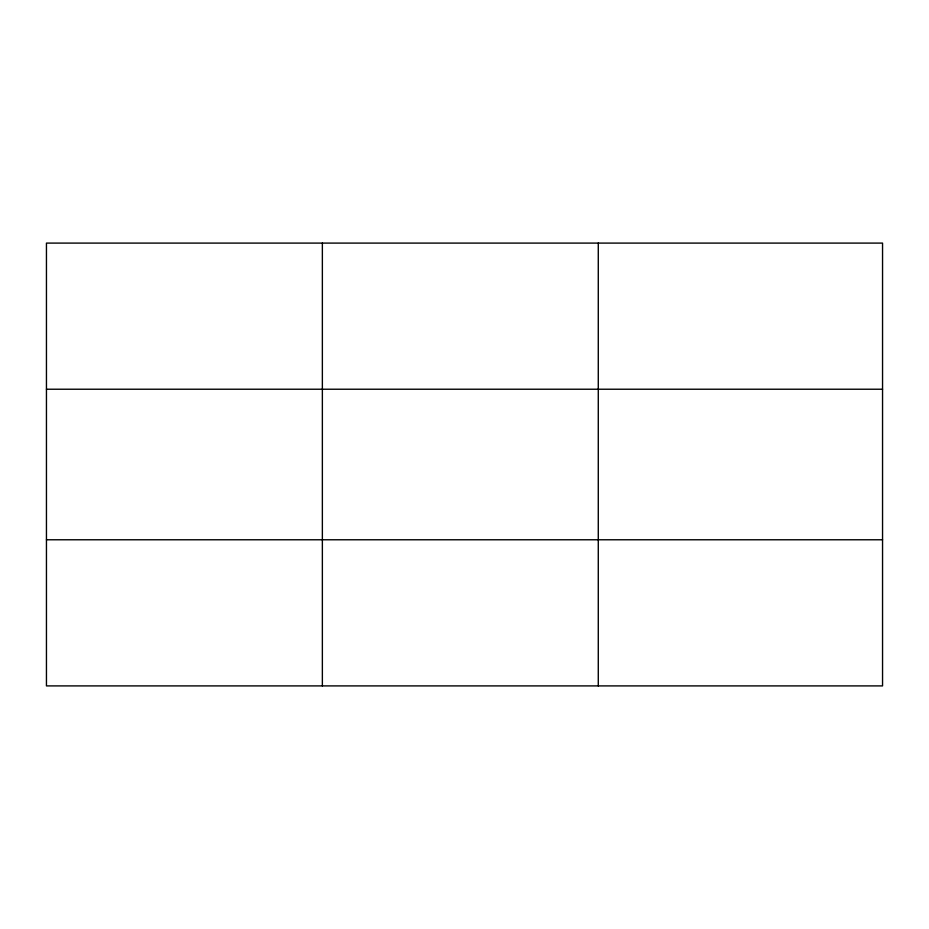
<?xml version="1.0" encoding="UTF-8"?>
<svg xmlns="http://www.w3.org/2000/svg" width="929" height="929" viewBox="0 0 929 929"><rect width="100%" height="100%" fill="white"/><g stroke="black" fill="none" stroke-linecap="round" stroke-linejoin="round"><path stroke-width="1.39" d="M322.363 685.904L322.363 243.096M598.276 685.904L598.276 243.096M882.55 389.228L882.55 243.096L46.45 243.096L46.45 685.904L882.55 685.904L882.55 389.228L46.45 389.228M46.45 539.772L882.55 539.772"/></g></svg>
